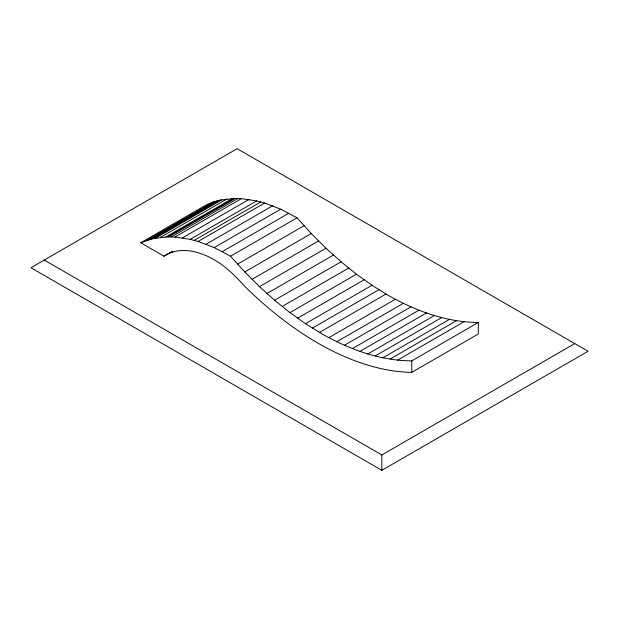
<?xml version="1.0" encoding="UTF-8"?>
<svg xmlns="http://www.w3.org/2000/svg" width="619" height="619" viewBox="0 0 619 619"><rect width="100%" height="100%" fill="white"/><g stroke="black" fill="none" stroke-linecap="round" stroke-linejoin="round"><path stroke-width="0.93" d="M168.871 253.519L172.214 251.585M140.706 242.772L207.226 204.371L213.485 201.926L220.062 200.123L234.052 198.482L241.41 198.645L256.723 200.935L264.615 203.055L280.717 209.199L297.027 217.811L311.28 233.541L325.996 248.242L341.084 261.814L356.451 274.186L372.011 285.274L387.656 295.015C415.272 310.746 446.175 322.298 478.294 322.46L478.294 333.981L411.774 372.39A305.74 176.523 60 0 1 321.509 345.193C293.398 329.37 267.981 309.136 244.992 286.582C235.382 275.989 225.215 265.605 212.449 258.819C198.01 250.695 178.69 246.331 163.989 256.212L140.706 242.772L153.543 238.532L167.532 236.884L174.891 237.046L190.203 239.336L198.095 241.456L214.197 247.608L230.508 256.212L244.76 271.95L259.477 286.643L274.565 300.223L289.932 312.587L305.492 323.675L321.137 333.417C348.752 349.155 379.656 360.699 411.774 360.869L478.294 322.46M146.966 240.327L213.485 201.926M150.255 239.429L216.774 201.02M152.723 238.756L219.242 200.347M153.543 238.532L220.062 200.123M155.261 238.238L221.78 199.836M160.406 237.379L226.925 198.978M165.753 237.007L232.272 198.606M167.532 236.884L234.052 198.482M168.453 236.907L234.972 198.498M171.215 236.969L237.735 198.56M174.891 237.046L241.41 198.645M182.458 237.866L248.977 199.465M190.203 239.336L256.723 200.935M163.989 256.212L171.13 252.095M171.208 252.622L172.871 251.662M194.149 240.396L260.669 201.995M198.095 241.456L264.615 203.055M206.104 244.219L272.623 205.818M214.197 247.608L280.717 209.199M222.337 251.608L288.864 213.207M230.508 256.212L297.027 217.811M237.634 264.081L304.153 225.672M244.76 271.95L311.28 233.541M252.119 279.293L318.638 240.892M259.477 286.643L325.996 248.242M267.021 293.437L333.54 255.028M274.565 300.223L341.084 261.814M282.249 306.405L348.768 268.004M289.932 312.587L356.451 274.186M297.708 318.135L364.227 279.726M305.492 323.675L372.011 285.274M312.487 328.07L379.006 289.661M319.481 332.457L386.001 294.056M328.968 337.587L395.487 299.178M336.79 341.75L403.309 303.349M344.574 345.193L411.093 306.784M352.35 348.629L418.87 310.22M360.034 351.313L426.553 312.912M367.717 354.006L434.236 315.597M375.261 355.925L441.78 317.524M382.805 357.852L449.324 319.45M390.163 358.997L456.683 320.596M397.522 360.142L464.041 321.741M44.251 260.057L381.838 454.957L574.749 343.584M381.838 470.316L588.05 351.267L237.162 148.684L30.95 267.733L381.838 470.316L381.838 454.957M411.774 360.869L411.774 372.39"/></g></svg>
